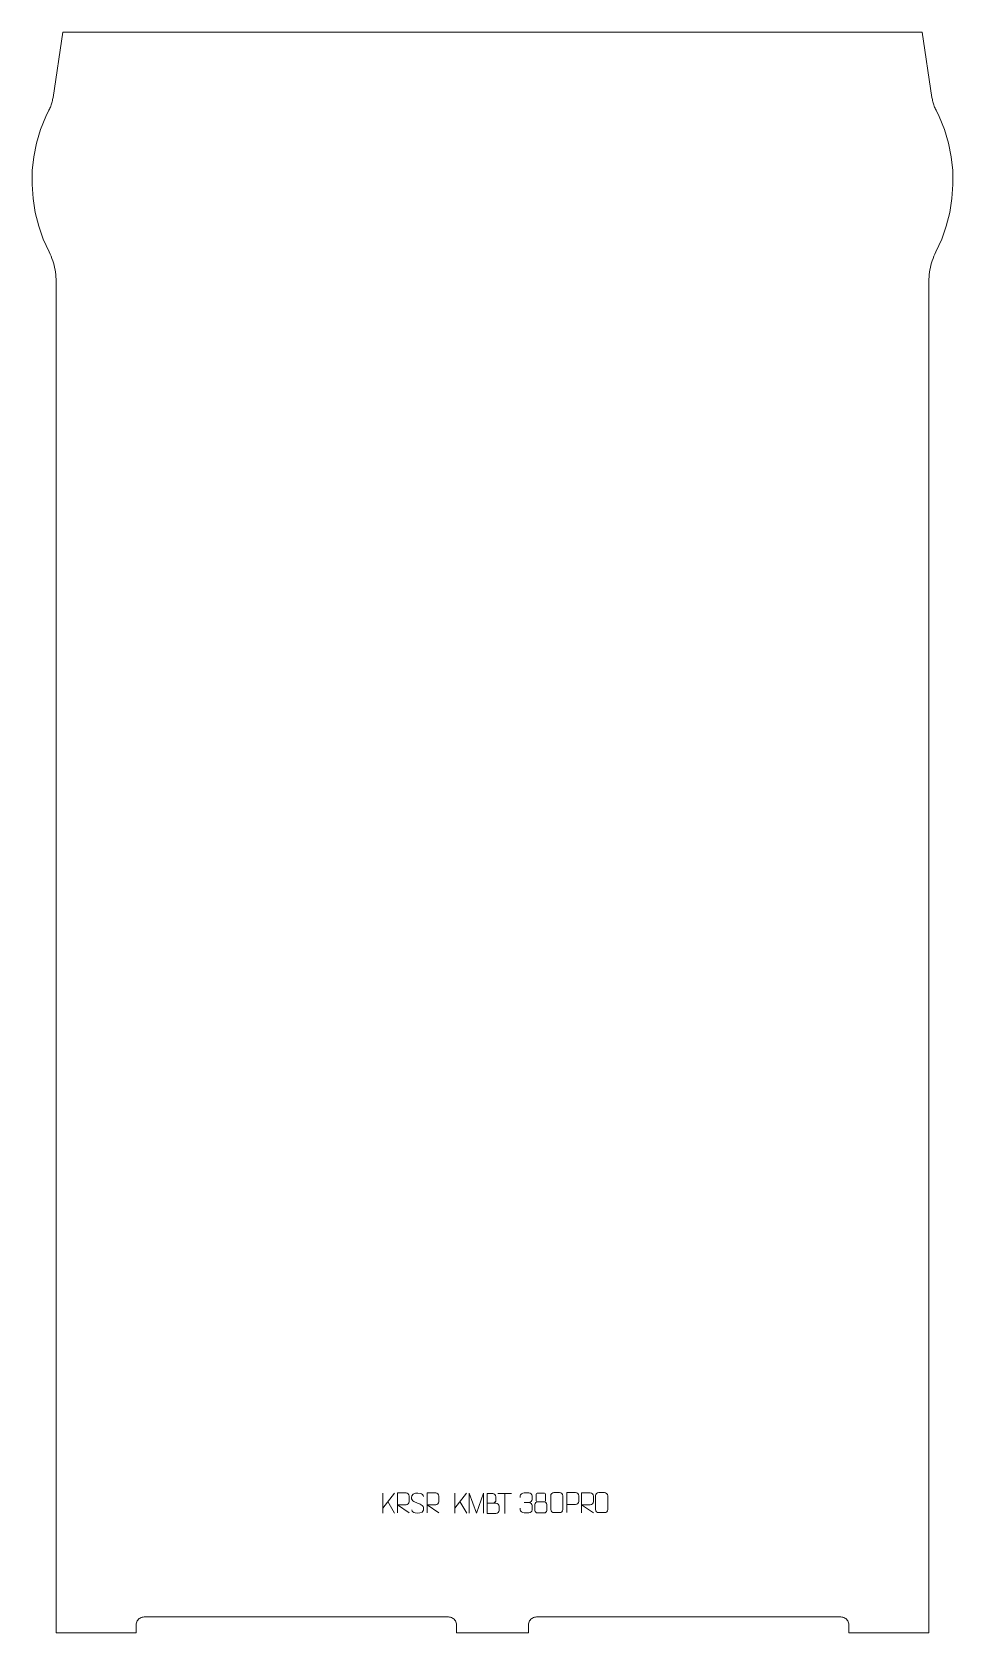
# Model space of a CAD drawing. Header units: millimetres. Extents: x -575 to 575, y -1305 to 695.
import ezdxf

# ---------------------------------------------------------------- set-up
doc = ezdxf.new("R2010")
doc.units = ezdxf.units.MM
doc.header["$MEASUREMENT"] = 0
doc.layers.add('layer 1', color=7, linetype='Continuous')

msp = doc.modelspace()

# ---------------------------------------------------------------- linework, layer by layer
at = {"layer": 'layer 1', "color": 242, "lineweight": 9}
msp.add_open_spline([(550.236, 606.5432), (550.236, 606.5432), (550.6423, 605.2037), (550.6423, 605.2037), (550.6423, 605.2037), (550.6423, 605.2037), (551.0841, 603.8763), (551.0841, 603.8763), (551.0841, 603.8763), (551.0841, 603.8763), (551.5606, 602.5614), (551.5606, 602.5614), (551.5606, 602.5614), (551.5606, 602.5614), (552.0715, 601.2586), (552.0715, 601.2586), (552.0715, 601.2586), (552.0715, 601.2586), (552.6168, 599.9699), (552.6168, 599.9699), (552.6168, 599.9699), (552.6168, 599.9699), (553.1964, 598.6963), (553.1964, 598.6963), (553.1964, 598.6963), (553.1964, 598.6963), (553.8091, 597.4392), (553.8091, 597.4392), (553.8091, 597.4392), (553.8091, 597.4392), (557.8709, 589.3777), (557.8709, 589.3777), (557.8709, 589.3777), (557.8709, 589.3777), (564.3159, 573.1157), (564.3159, 573.1157), (564.3159, 573.1157), (564.3159, 573.1157), (569.2839, 556.3412), (569.2839, 556.3412), (569.2839, 556.3412), (569.2839, 556.3412), (572.733, 539.192), (572.733, 539.192), (572.733, 539.192), (572.733, 539.192), (574.6372, 521.8021), (574.6372, 521.8021), (574.6372, 521.8021), (574.6372, 521.8021), (574.9826, 504.3133), (574.9826, 504.3133), (574.9826, 504.3133), (574.9826, 504.3133), (573.7641, 486.8613), (573.7641, 486.8613), (573.7641, 486.8613), (573.7641, 486.8613), (570.9926, 469.59), (570.9926, 469.59), (570.9926, 469.59), (570.9926, 469.59), (566.6912, 452.6337), (566.6912, 452.6337), (566.6912, 452.6337), (566.6912, 452.6337), (560.8918, 436.1304), (560.8918, 436.1304), (560.8918, 436.1304), (560.8918, 436.1304), (553.6409, 420.2095), (553.6409, 420.2095), (553.6409, 420.2095), (553.6409, 420.2095), (552.3494, 417.5579), (552.3494, 417.5579), (552.3494, 417.5579), (552.3494, 417.5579), (551.1571, 414.859), (551.1571, 414.859), (551.1571, 414.859), (551.1571, 414.859), (550.0654, 412.1179), (550.0654, 412.1179), (550.0654, 412.1179), (550.0654, 412.1179), (549.0768, 409.3379), (549.0768, 409.3379), (549.0768, 409.3379), (549.0768, 409.3379), (548.1916, 406.5235), (548.1916, 406.5235), (548.1916, 406.5235), (548.1916, 406.5235), (547.4134, 403.6774), (547.4134, 403.6774), (547.4134, 403.6774), (547.4134, 403.6774), (546.7401, 400.8053), (546.7401, 400.8053), (546.7401, 400.8053), (546.7401, 400.8053), (546.1742, 397.9101), (546.1742, 397.9101), (546.1742, 397.9101), (546.1742, 397.9101), (545.7172, 394.9949), (545.7172, 394.9949), (545.7172, 394.9949), (545.7172, 394.9949), (545.369, 392.065), (545.369, 392.065), (545.369, 392.065), (545.369, 392.065), (545.1294, 389.1241), (545.1294, 389.1241), (545.1294, 389.1241), (545.1294, 389.1241), (544.9998, 386.1774), (544.9998, 386.1774), (544.9998, 386.1774), (544.9998, 386.1774), (544.9998, -1304.9993), (544.9998, -1304.9993), (544.9998, -1304.9993), (544.9998, -1304.9993), (444.9989, -1304.9993), (444.9989, -1304.9993), (444.9989, -1304.9993), (444.9989, -1304.9993), (444.9989, -1294.9991), (444.9989, -1294.9991), (444.9989, -1294.9991), (444.9989, -1294.9991), (444.9134, -1293.694), (444.9134, -1293.694), (444.9134, -1293.694), (444.9134, -1293.694), (444.659, -1292.4107), (444.659, -1292.4107), (444.659, -1292.4107), (444.659, -1292.4107), (444.2374, -1291.1727), (444.2374, -1291.1727), (444.2374, -1291.1727), (444.2374, -1291.1727), (443.6594, -1289.9998), (443.6594, -1289.9998), (443.6594, -1289.9998), (443.6594, -1289.9998), (442.9335, -1288.9121), (442.9335, -1288.9121), (442.9335, -1288.9121), (442.9335, -1288.9121), (442.0705, -1287.9278), (442.0705, -1287.9278), (442.0705, -1287.9278), (442.0705, -1287.9278), (441.0874, -1287.0656), (441.0874, -1287.0656), (441.0874, -1287.0656), (441.0874, -1287.0656), (439.9996, -1286.3385), (439.9996, -1286.3385), (439.9996, -1286.3385), (439.9996, -1286.3385), (438.8264, -1285.7605), (438.8264, -1285.7605), (438.8264, -1285.7605), (438.8264, -1285.7605), (437.5872, -1285.3405), (437.5872, -1285.3405), (437.5872, -1285.3405), (437.5872, -1285.3405), (436.3055, -1285.0845), (436.3055, -1285.0845), (436.3055, -1285.0845), (436.3055, -1285.0845), (434.9999, -1284.999), (434.9999, -1284.999), (434.9999, -1284.999), (434.9999, -1284.999), (54.9997, -1284.999), (54.9997, -1284.999), (54.9997, -1284.999), (54.9997, -1284.999), (53.6946, -1285.0845), (53.6946, -1285.0845), (53.6946, -1285.0845), (53.6946, -1285.0845), (52.4113, -1285.3405), (52.4113, -1285.3405), (52.4113, -1285.3405), (52.4113, -1285.3405), (51.1733, -1285.7605), (51.1733, -1285.7605), (51.1733, -1285.7605), (51.1733, -1285.7605), (50.0004, -1286.3385), (50.0004, -1286.3385), (50.0004, -1286.3385), (50.0004, -1286.3385), (48.9127, -1287.0656), (48.9127, -1287.0656), (48.9127, -1287.0656), (48.9127, -1287.0656), (47.928, -1287.9278), (47.928, -1287.9278), (47.928, -1287.9278), (47.928, -1287.9278), (47.0662, -1288.9121), (47.0662, -1288.9121), (47.0662, -1288.9121), (47.0662, -1288.9121), (46.3391, -1289.9998), (46.3391, -1289.9998), (46.3391, -1289.9998), (46.3391, -1289.9998), (45.7611, -1291.1727), (45.7611, -1291.1727), (45.7611, -1291.1727), (45.7611, -1291.1727), (45.3411, -1292.4107), (45.3411, -1292.4107), (45.3411, -1292.4107), (45.3411, -1292.4107), (45.0851, -1293.694), (45.0851, -1293.694), (45.0851, -1293.694), (45.0851, -1293.694), (44.9996, -1294.9991), (44.9996, -1294.9991), (44.9996, -1294.9991), (44.9996, -1294.9991), (44.9996, -1304.9993), (44.9996, -1304.9993), (44.9996, -1304.9993), (44.9996, -1304.9993), (-44.9996, -1304.9993), (-44.9996, -1304.9993), (-44.9996, -1304.9993), (-44.9996, -1304.9993), (-44.9996, -1294.9991), (-44.9996, -1294.9991), (-44.9996, -1294.9991), (-44.9996, -1294.9991), (-45.0851, -1293.694), (-45.0851, -1293.694), (-45.0851, -1293.694), (-45.0851, -1293.694), (-45.3411, -1292.4107), (-45.3411, -1292.4107), (-45.3411, -1292.4107), (-45.3411, -1292.4107), (-45.7611, -1291.1727), (-45.7611, -1291.1727), (-45.7611, -1291.1727), (-45.7611, -1291.1727), (-46.3395, -1289.9998), (-46.3395, -1289.9998), (-46.3395, -1289.9998), (-46.3395, -1289.9998), (-47.0666, -1288.9121), (-47.0666, -1288.9121), (-47.0666, -1288.9121), (-47.0666, -1288.9121), (-47.9284, -1287.9278), (-47.9284, -1287.9278), (-47.9284, -1287.9278), (-47.9284, -1287.9278), (-48.9127, -1287.0656), (-48.9127, -1287.0656), (-48.9127, -1287.0656), (-48.9127, -1287.0656), (-50.0005, -1286.3385), (-50.0005, -1286.3385), (-50.0005, -1286.3385), (-50.0005, -1286.3385), (-51.1737, -1285.7605), (-51.1737, -1285.7605), (-51.1737, -1285.7605), (-51.1737, -1285.7605), (-52.4113, -1285.3405), (-52.4113, -1285.3405), (-52.4113, -1285.3405), (-52.4113, -1285.3405), (-53.6946, -1285.0845), (-53.6946, -1285.0845), (-53.6946, -1285.0845), (-53.6946, -1285.0845), (-55.0001, -1284.999), (-55.0001, -1284.999), (-55.0001, -1284.999), (-55.0001, -1284.999), (-435.0003, -1284.999), (-435.0003, -1284.999), (-435.0003, -1284.999), (-435.0003, -1284.999), (-436.3055, -1285.0845), (-436.3055, -1285.0845), (-436.3055, -1285.0845), (-436.3055, -1285.0845), (-437.5876, -1285.3405), (-437.5876, -1285.3405), (-437.5876, -1285.3405), (-437.5876, -1285.3405), (-438.8268, -1285.7605), (-438.8268, -1285.7605), (-438.8268, -1285.7605), (-438.8268, -1285.7605), (-439.9996, -1286.3385), (-439.9996, -1286.3385), (-439.9996, -1286.3385), (-439.9996, -1286.3385), (-441.0874, -1287.0656), (-441.0874, -1287.0656), (-441.0874, -1287.0656), (-441.0874, -1287.0656), (-442.0705, -1287.9278), (-442.0705, -1287.9278), (-442.0705, -1287.9278), (-442.0705, -1287.9278), (-442.9339, -1288.9121), (-442.9339, -1288.9121), (-442.9339, -1288.9121), (-442.9339, -1288.9121), (-443.6594, -1289.9998), (-443.6594, -1289.9998), (-443.6594, -1289.9998), (-443.6594, -1289.9998), (-444.239, -1291.1727), (-444.239, -1291.1727), (-444.239, -1291.1727), (-444.239, -1291.1727), (-444.659, -1292.4107), (-444.659, -1292.4107), (-444.659, -1292.4107), (-444.659, -1292.4107), (-444.9138, -1293.694), (-444.9138, -1293.694), (-444.9138, -1293.694), (-444.9138, -1293.694), (-444.9993, -1294.9991), (-444.9993, -1294.9991), (-444.9993, -1294.9991), (-444.9993, -1294.9991), (-444.9993, -1304.9993), (-444.9993, -1304.9993), (-444.9993, -1304.9993), (-444.9993, -1304.9993), (-545.0002, -1304.9993), (-545.0002, -1304.9993), (-545.0002, -1304.9993), (-545.0002, -1304.9993), (-545.0002, 386.1774), (-545.0002, 386.1774), (-545.0002, 386.1774), (-545.0002, 386.1774), (-545.1294, 389.1241), (-545.1294, 389.1241), (-545.1294, 389.1241), (-545.1294, 389.1241), (-545.369, 392.065), (-545.369, 392.065), (-545.369, 392.065), (-545.369, 392.065), (-545.7176, 394.9949), (-545.7176, 394.9949), (-545.7176, 394.9949), (-545.7176, 394.9949), (-546.1746, 397.9101), (-546.1746, 397.9101), (-546.1746, 397.9101), (-546.1746, 397.9101), (-546.7405, 400.8053), (-546.7405, 400.8053), (-546.7405, 400.8053), (-546.7405, 400.8053), (-547.4122, 403.6774), (-547.4122, 403.6774), (-547.4122, 403.6774), (-547.4122, 403.6774), (-548.1916, 406.5235), (-548.1916, 406.5235), (-548.1916, 406.5235), (-548.1916, 406.5235), (-549.0768, 409.3379), (-549.0768, 409.3379), (-549.0768, 409.3379), (-549.0768, 409.3379), (-550.0654, 412.1179), (-550.0654, 412.1179), (-550.0654, 412.1179), (-550.0654, 412.1179), (-551.1559, 414.859), (-551.1559, 414.859), (-551.1559, 414.859), (-551.1559, 414.859), (-552.3498, 417.5579), (-552.3498, 417.5579), (-552.3498, 417.5579), (-552.3498, 417.5579), (-553.6413, 420.2095), (-553.6413, 420.2095), (-553.6413, 420.2095), (-553.6413, 420.2095), (-560.8918, 436.1304), (-560.8918, 436.1304), (-560.8918, 436.1304), (-560.8918, 436.1304), (-566.69, 452.6337), (-566.69, 452.6337), (-566.69, 452.6337), (-566.69, 452.6337), (-570.9926, 469.59), (-570.9926, 469.59), (-570.9926, 469.59), (-570.9926, 469.59), (-573.7641, 486.8613), (-573.7641, 486.8613), (-573.7641, 486.8613), (-573.7641, 486.8613), (-574.9826, 504.3133), (-574.9826, 504.3133), (-574.9826, 504.3133), (-574.9826, 504.3133), (-574.6372, 521.8021), (-574.6372, 521.8021), (-574.6372, 521.8021), (-574.6372, 521.8021), (-572.733, 539.192), (-572.733, 539.192), (-572.733, 539.192), (-572.733, 539.192), (-569.2839, 556.3412), (-569.2839, 556.3412), (-569.2839, 556.3412), (-569.2839, 556.3412), (-564.3163, 573.1157), (-564.3163, 573.1157), (-564.3163, 573.1157), (-564.3163, 573.1157), (-557.8709, 589.3777), (-557.8709, 589.3777), (-557.8709, 589.3777), (-557.8709, 589.3777), (-553.8091, 597.4392), (-553.8091, 597.4392), (-553.8091, 597.4392), (-553.8091, 597.4392), (-553.1964, 598.6963), (-553.1964, 598.6963), (-553.1964, 598.6963), (-553.1964, 598.6963), (-552.6168, 599.9699), (-552.6168, 599.9699), (-552.6168, 599.9699), (-552.6168, 599.9699), (-552.0716, 601.2586), (-552.0716, 601.2586), (-552.0716, 601.2586), (-552.0716, 601.2586), (-551.5607, 602.5614), (-551.5607, 602.5614), (-551.5607, 602.5614), (-551.5607, 602.5614), (-551.0829, 603.8763), (-551.0829, 603.8763), (-551.0829, 603.8763), (-551.0829, 603.8763), (-550.6423, 605.2037), (-550.6423, 605.2037), (-550.6423, 605.2037), (-550.6423, 605.2037), (-550.2364, 606.5432), (-550.2364, 606.5432), (-550.2364, 606.5432), (-550.2364, 606.5432), (-549.866, 607.8925), (-549.866, 607.8925), (-549.866, 607.8925), (-549.866, 607.8925), (-549.5315, 609.2503), (-549.5315, 609.2503), (-549.5315, 609.2503), (-549.5315, 609.2503), (-549.2326, 610.6175), (-549.2326, 610.6175), (-549.2326, 610.6175), (-549.2326, 610.6175), (-548.7439, 613.3726), (-548.7439, 613.3726), (-548.7439, 613.3726), (-548.7439, 613.3726), (-536.4992, 694.9992), (-536.4992, 694.9992), (-536.4992, 694.9992), (-536.4992, 694.9992), (536.4992, 694.9992), (536.4992, 694.9992), (536.4992, 694.9992), (536.4992, 694.9992), (548.7435, 613.3726), (548.7435, 613.3726), (548.7435, 613.3726), (548.7435, 613.3726), (549.2325, 610.6175), (549.2325, 610.6175), (549.2325, 610.6175), (549.2325, 610.6175), (549.5311, 609.2503), (549.5311, 609.2503), (549.5311, 609.2503), (549.5311, 609.2503), (549.8656, 607.8925), (549.8656, 607.8925), (549.8656, 607.8925), (549.8656, 607.8925), (550.236, 606.5432), (550.236, 606.5432)], degree=3, knots=[0, 0, 0, 0, 0.007633588, 0.007633588, 0.007633588, 0.007633588, 0.015267176, 0.015267176, 0.015267176, 0.015267176, 0.022900763, 0.022900763, 0.022900763, 0.022900763, 0.030534351, 0.030534351, 0.030534351, 0.030534351, 0.038167939, 0.038167939, 0.038167939, 0.038167939, 0.045801527, 0.045801527, 0.045801527, 0.045801527, 0.053435115, 0.053435115, 0.053435115, 0.053435115, 0.061068702, 0.061068702, 0.061068702, 0.061068702, 0.06870229, 0.06870229, 0.06870229, 0.06870229, 0.076335878, 0.076335878, 0.076335878, 0.076335878, 0.083969466, 0.083969466, 0.083969466, 0.083969466, 0.091603053, 0.091603053, 0.091603053, 0.091603053, 0.099236641, 0.099236641, 0.099236641, 0.099236641, 0.106870229, 0.106870229, 0.106870229, 0.106870229, 0.114503817, 0.114503817, 0.114503817, 0.114503817, 0.122137405, 0.122137405, 0.122137405, 0.122137405, 0.129770992, 0.129770992, 0.129770992, 0.129770992, 0.13740458, 0.13740458, 0.13740458, 0.13740458, 0.145038168, 0.145038168, 0.145038168, 0.145038168, 0.152671756, 0.152671756, 0.152671756, 0.152671756, 0.160305344, 0.160305344, 0.160305344, 0.160305344, 0.167938931, 0.167938931, 0.167938931, 0.167938931, 0.175572519, 0.175572519, 0.175572519, 0.175572519, 0.183206107, 0.183206107, 0.183206107, 0.183206107, 0.190839695, 0.190839695, 0.190839695, 0.190839695, 0.198473282, 0.198473282, 0.198473282, 0.198473282, 0.20610687, 0.20610687, 0.20610687, 0.20610687, 0.213740458, 0.213740458, 0.213740458, 0.213740458, 0.221374046, 0.221374046, 0.221374046, 0.221374046, 0.229007634, 0.229007634, 0.229007634, 0.229007634, 0.236641221, 0.236641221, 0.236641221, 0.236641221, 0.244274809, 0.244274809, 0.244274809, 0.244274809, 0.251908397, 0.251908397, 0.251908397, 0.251908397, 0.259541985, 0.259541985, 0.259541985, 0.259541985, 0.267175573, 0.267175573, 0.267175573, 0.267175573, 0.27480916, 0.27480916, 0.27480916, 0.27480916, 0.282442748, 0.282442748, 0.282442748, 0.282442748, 0.290076336, 0.290076336, 0.290076336, 0.290076336, 0.297709924, 0.297709924, 0.297709924, 0.297709924, 0.305343511, 0.305343511, 0.305343511, 0.305343511, 0.312977099, 0.312977099, 0.312977099, 0.312977099, 0.320610687, 0.320610687, 0.320610687, 0.320610687, 0.328244275, 0.328244275, 0.328244275, 0.328244275, 0.335877863, 0.335877863, 0.335877863, 0.335877863, 0.34351145, 0.34351145, 0.34351145, 0.34351145, 0.351145038, 0.351145038, 0.351145038, 0.351145038, 0.358778626, 0.358778626, 0.358778626, 0.358778626, 0.366412214, 0.366412214, 0.366412214, 0.366412214, 0.374045802, 0.374045802, 0.374045802, 0.374045802, 0.381679389, 0.381679389, 0.381679389, 0.381679389, 0.389312977, 0.389312977, 0.389312977, 0.389312977, 0.396946565, 0.396946565, 0.396946565, 0.396946565, 0.404580153, 0.404580153, 0.404580153, 0.404580153, 0.41221374, 0.41221374, 0.41221374, 0.41221374, 0.419847328, 0.419847328, 0.419847328, 0.419847328, 0.427480916, 0.427480916, 0.427480916, 0.427480916, 0.435114504, 0.435114504, 0.435114504, 0.435114504, 0.442748092, 0.442748092, 0.442748092, 0.442748092, 0.450381679, 0.450381679, 0.450381679, 0.450381679, 0.458015267, 0.458015267, 0.458015267, 0.458015267, 0.465648855, 0.465648855, 0.465648855, 0.465648855, 0.473282443, 0.473282443, 0.473282443, 0.473282443, 0.480916031, 0.480916031, 0.480916031, 0.480916031, 0.488549618, 0.488549618, 0.488549618, 0.488549618, 0.496183206, 0.496183206, 0.496183206, 0.496183206, 0.503816794, 0.503816794, 0.503816794, 0.503816794, 0.511450382, 0.511450382, 0.511450382, 0.511450382, 0.519083969, 0.519083969, 0.519083969, 0.519083969, 0.526717557, 0.526717557, 0.526717557, 0.526717557, 0.534351145, 0.534351145, 0.534351145, 0.534351145, 0.541984733, 0.541984733, 0.541984733, 0.541984733, 0.549618321, 0.549618321, 0.549618321, 0.549618321, 0.557251908, 0.557251908, 0.557251908, 0.557251908, 0.564885496, 0.564885496, 0.564885496, 0.564885496, 0.572519084, 0.572519084, 0.572519084, 0.572519084, 0.580152672, 0.580152672, 0.580152672, 0.580152672, 0.58778626, 0.58778626, 0.58778626, 0.58778626, 0.595419847, 0.595419847, 0.595419847, 0.595419847, 0.603053435, 0.603053435, 0.603053435, 0.603053435, 0.610687023, 0.610687023, 0.610687023, 0.610687023, 0.618320611, 0.618320611, 0.618320611, 0.618320611, 0.625954198, 0.625954198, 0.625954198, 0.625954198, 0.633587786, 0.633587786, 0.633587786, 0.633587786, 0.641221374, 0.641221374, 0.641221374, 0.641221374, 0.648854962, 0.648854962, 0.648854962, 0.648854962, 0.65648855, 0.65648855, 0.65648855, 0.65648855, 0.664122137, 0.664122137, 0.664122137, 0.664122137, 0.671755725, 0.671755725, 0.671755725, 0.671755725, 0.679389313, 0.679389313, 0.679389313, 0.679389313, 0.687022901, 0.687022901, 0.687022901, 0.687022901, 0.694656489, 0.694656489, 0.694656489, 0.694656489, 0.702290076, 0.702290076, 0.702290076, 0.702290076, 0.709923664, 0.709923664, 0.709923664, 0.709923664, 0.717557252, 0.717557252, 0.717557252, 0.717557252, 0.72519084, 0.72519084, 0.72519084, 0.72519084, 0.732824427, 0.732824427, 0.732824427, 0.732824427, 0.740458015, 0.740458015, 0.740458015, 0.740458015, 0.748091603, 0.748091603, 0.748091603, 0.748091603, 0.755725191, 0.755725191, 0.755725191, 0.755725191, 0.763358779, 0.763358779, 0.763358779, 0.763358779, 0.770992366, 0.770992366, 0.770992366, 0.770992366, 0.778625954, 0.778625954, 0.778625954, 0.778625954, 0.786259542, 0.786259542, 0.786259542, 0.786259542, 0.79389313, 0.79389313, 0.79389313, 0.79389313, 0.801526718, 0.801526718, 0.801526718, 0.801526718, 0.809160305, 0.809160305, 0.809160305, 0.809160305, 0.816793893, 0.816793893, 0.816793893, 0.816793893, 0.824427481, 0.824427481, 0.824427481, 0.824427481, 0.832061069, 0.832061069, 0.832061069, 0.832061069, 0.839694656, 0.839694656, 0.839694656, 0.839694656, 0.847328244, 0.847328244, 0.847328244, 0.847328244, 0.854961832, 0.854961832, 0.854961832, 0.854961832, 0.86259542, 0.86259542, 0.86259542, 0.86259542, 0.870229008, 0.870229008, 0.870229008, 0.870229008, 0.877862595, 0.877862595, 0.877862595, 0.877862595, 0.885496183, 0.885496183, 0.885496183, 0.885496183, 0.893129771, 0.893129771, 0.893129771, 0.893129771, 0.900763359, 0.900763359, 0.900763359, 0.900763359, 0.908396947, 0.908396947, 0.908396947, 0.908396947, 0.916030534, 0.916030534, 0.916030534, 0.916030534, 0.923664122, 0.923664122, 0.923664122, 0.923664122, 0.93129771, 0.93129771, 0.93129771, 0.93129771, 0.938931298, 0.938931298, 0.938931298, 0.938931298, 0.946564885, 0.946564885, 0.946564885, 0.946564885, 0.954198473, 0.954198473, 0.954198473, 0.954198473, 0.961832061, 0.961832061, 0.961832061, 0.961832061, 0.969465649, 0.969465649, 0.969465649, 0.969465649, 0.977099237, 0.977099237, 0.977099237, 0.977099237, 0.984732824, 0.984732824, 0.984732824, 0.984732824, 1, 1, 1, 1], dxfattribs=at)
at = {"layer": 'layer 1', "color": 250, "lineweight": 9}
for points in [[(-136.9176, -1130.3697), (-136.9176, -1130.3697), (-136.9176, -1155.3233), (-136.9176, -1155.3233)], [(-122.5547, -1130.3697), (-122.5547, -1130.3697), (-136.9176, -1149.0094), (-136.9176, -1149.0094)], [(-46.9176, -1130.3697), (-46.9176, -1130.3697), (-46.9176, -1155.3233), (-46.9176, -1155.3233)], [(-32.5547, -1130.3697), (-32.5547, -1130.3697), (-46.9176, -1149.0094), (-46.9176, -1149.0094)], [(6.8627, -1130.8812), (6.8627, -1130.8812), (23.8499, -1130.8812), (23.8499, -1130.8812)], [(15.3565, -1155.8112), (15.3565, -1155.8112), (15.3565, -1130.8577), (15.3565, -1130.8577)], [(-122.2297, -1155.2275), (-122.2297, -1155.2275), (-130.6923, -1140.9139), (-130.6923, -1140.9139)], [(-32.2297, -1155.2275), (-32.2297, -1155.2275), (-40.6923, -1140.9139), (-40.6923, -1140.9139)], [(39.3813, -1141.9352), (39.3813, -1141.9352), (45.5777, -1141.9352), (45.5777, -1141.9352)]]:
    msp.add_open_spline(points, degree=3, dxfattribs=at)
for points, knots in [([(-118.7241, -1155.0444), (-118.7241, -1155.0444), (-118.7241, -1130.0909), (-118.7241, -1130.0909), (-118.7241, -1130.0909), (-115.1293, -1130.0909), (-111.5338, -1130.0909), (-107.9386, -1130.0909), (-107.9386, -1130.0909), (-105.6133, -1130.1286), (-104.056, -1131.6186), (-104.0601, -1133.985), (-104.0601, -1133.985), (-104.0605, -1136.0205), (-104.0605, -1139.0799), (-104.0601, -1141.1159), (-104.0601, -1141.1159), (-104.0666, -1142.9914), (-105.8789, -1144.9332), (-107.8884, -1144.9523), (-107.8884, -1144.9523), (-107.8884, -1144.9523), (-118.7241, -1144.9523), (-118.7241, -1144.9523), (-118.7241, -1144.9523), (-118.7241, -1144.9523), (-104.0694, -1155.0444), (-104.0694, -1155.0444)], [0, 0, 0, 0, 0.125, 0.125, 0.125, 0.125, 0.25, 0.25, 0.25, 0.25, 0.375, 0.375, 0.375, 0.375, 0.5, 0.5, 0.5, 0.5, 0.625, 0.625, 0.625, 0.625, 0.75, 0.75, 0.75, 0.75, 1, 1, 1, 1]), ([(-93.5498, -1142.6618), (-97.7942, -1141.1914), (-102.6978, -1139.3956), (-100.6946, -1133.8753), (-100.6946, -1133.8753), (-99.1924, -1129.7354), (-93.9836, -1130.1239), (-90.3833, -1130.725), (-90.3833, -1130.725), (-87.5253, -1131.2022), (-86.6614, -1132.4154), (-86.3511, -1134.4995)], [0, 0, 0, 0, 0.25, 0.25, 0.25, 0.25, 0.5, 0.5, 0.5, 0.5, 1, 1, 1, 1]), ([(-81.7241, -1155.0444), (-81.7241, -1155.0444), (-81.7241, -1130.0909), (-81.7241, -1130.0909), (-81.7241, -1130.0909), (-78.1293, -1130.0909), (-74.5338, -1130.0909), (-70.9386, -1130.0909), (-70.9386, -1130.0909), (-68.6133, -1130.1286), (-67.056, -1131.6186), (-67.0601, -1133.985), (-67.0601, -1133.985), (-67.0605, -1136.0205), (-67.0605, -1139.0799), (-67.0601, -1141.1159), (-67.0601, -1141.1159), (-67.0666, -1142.9914), (-68.8789, -1144.9332), (-70.8884, -1144.9523), (-70.8884, -1144.9523), (-70.8884, -1144.9523), (-81.7241, -1144.9523), (-81.7241, -1144.9523), (-81.7241, -1144.9523), (-81.7241, -1144.9523), (-67.0694, -1155.0444), (-67.0694, -1155.0444)], [0, 0, 0, 0, 0.125, 0.125, 0.125, 0.125, 0.25, 0.25, 0.25, 0.25, 0.375, 0.375, 0.375, 0.375, 0.5, 0.5, 0.5, 0.5, 0.625, 0.625, 0.625, 0.625, 0.75, 0.75, 0.75, 0.75, 1, 1, 1, 1]), ([(-29.0192, -1155.433), (-29.0192, -1155.433), (-29.0192, -1130.4751), (-29.0192, -1130.4751), (-29.0192, -1130.4751), (-29.0192, -1130.4751), (-20.0941, -1155.433), (-20.0941, -1155.433), (-20.0941, -1155.433), (-20.0941, -1155.433), (-11.3342, -1130.4756), (-11.3342, -1130.4756), (-11.3342, -1130.4756), (-11.3342, -1130.4756), (-11.3342, -1155.433), (-11.3342, -1155.433)], [0, 0, 0, 0, 0.2, 0.2, 0.2, 0.2, 0.4, 0.4, 0.4, 0.4, 0.6, 0.6, 0.6, 0.6, 1, 1, 1, 1]), ([(-6.6437, -1142.8465), (-3.0051, -1142.8461), (0.582, -1142.8461), (4.2214, -1142.8465), (4.2214, -1142.8465), (6.1968, -1142.8638), (8.1204, -1144.5999), (8.1204, -1146.6495), (8.1204, -1146.6495), (8.12, -1147.7781), (8.12, -1150.8275), (8.1204, -1151.9564), (8.1204, -1151.9564), (8.138, -1153.8143), (6.5959, -1155.8282), (4.2744, -1155.8113), (4.2744, -1155.8113), (0.6346, -1155.8109), (-3.0048, -1155.8109), (-6.6437, -1155.8113), (-6.6437, -1155.8113), (-6.6437, -1147.493), (-6.6437, -1139.1752), (-6.6437, -1130.8577), (-6.6437, -1130.8577), (-4.27, -1130.8577), (-1.8959, -1130.8577), (0.4783, -1130.8577), (0.4783, -1130.8577), (2.1591, -1130.8401), (4.2559, -1132.7506), (4.2736, -1134.713), (4.2736, -1134.713), (4.2732, -1136.7791), (4.2732, -1136.9251), (4.2736, -1138.9916), (4.2736, -1138.9916), (4.2909, -1141.0577), (2.4364, -1142.8638), (0.4264, -1142.8465)], [0, 0, 0, 0, 0.090909091, 0.090909091, 0.090909091, 0.090909091, 0.181818182, 0.181818182, 0.181818182, 0.181818182, 0.272727273, 0.272727273, 0.272727273, 0.272727273, 0.363636364, 0.363636364, 0.363636364, 0.363636364, 0.454545455, 0.454545455, 0.454545455, 0.454545455, 0.545454545, 0.545454545, 0.545454545, 0.545454545, 0.636363636, 0.636363636, 0.636363636, 0.636363636, 0.727272727, 0.727272727, 0.727272727, 0.727272727, 0.818181818, 0.818181818, 0.818181818, 0.818181818, 1, 1, 1, 1]), ([(34.6716, -1135.69), (34.6716, -1135.69), (34.6716, -1133.8328), (34.6716, -1133.8328), (34.6716, -1133.8328), (34.6573, -1132.0909), (37.3218, -1129.9728), (39.3809, -1129.9955), (39.3809, -1129.9955), (41.445, -1129.9955), (43.509, -1129.9955), (45.5727, -1129.9955), (45.5727, -1129.9955), (47.7672, -1129.9867), (49.3655, -1131.8335), (49.4099, -1133.7456), (49.4099, -1133.7456), (49.4095, -1135.1807), (49.4095, -1136.6158), (49.4099, -1138.0513), (49.4099, -1138.0513), (49.3613, -1139.7048), (47.7587, -1141.9348), (45.5604, -1141.9248), (45.5604, -1141.9248), (47.7641, -1141.936), (49.3721, -1143.7392), (49.4261, -1145.7987), (49.4261, -1145.7987), (49.4257, -1147.5834), (49.4257, -1149.3681), (49.4261, -1151.1532), (49.4261, -1151.1532), (49.4362, -1153.2146), (47.3813, -1154.9777), (45.5604, -1154.9696), (45.5604, -1154.9696), (43.4951, -1154.9693), (41.4299, -1154.9693), (39.3643, -1154.9696), (39.3643, -1154.9696), (37.1957, -1154.9581), (34.6647, -1152.5579), (34.6461, -1151.0961), (34.6461, -1151.0961), (34.6461, -1151.0961), (34.6461, -1149.1875), (34.6461, -1149.1875)], [0, 0, 0, 0, 0.076923077, 0.076923077, 0.076923077, 0.076923077, 0.153846154, 0.153846154, 0.153846154, 0.153846154, 0.230769231, 0.230769231, 0.230769231, 0.230769231, 0.307692308, 0.307692308, 0.307692308, 0.307692308, 0.384615385, 0.384615385, 0.384615385, 0.384615385, 0.461538462, 0.461538462, 0.461538462, 0.461538462, 0.538461538, 0.538461538, 0.538461538, 0.538461538, 0.615384615, 0.615384615, 0.615384615, 0.615384615, 0.692307692, 0.692307692, 0.692307692, 0.692307692, 0.769230769, 0.769230769, 0.769230769, 0.769230769, 0.846153846, 0.846153846, 0.846153846, 0.846153846, 1, 1, 1, 1]), ([(54.3959, -1131.6174), (54.3959, -1133.8304), (54.3959, -1137.5127), (54.3959, -1139.726), (54.3959, -1139.726), (54.4109, -1140.2334), (55.2183, -1141.1648), (55.9184, -1141.1636), (55.9184, -1141.1636), (58.8883, -1141.1634), (61.8585, -1141.2483), (64.8289, -1141.2486), (64.8289, -1141.2486), (65.626, -1141.2444), (66.3467, -1140.4541), (66.3441, -1139.7334), (66.3441, -1139.7334), (66.3438, -1137.5174), (66.3438, -1133.8327), (66.3441, -1131.6174), (66.3441, -1131.6174), (66.3256, -1130.9066), (65.7142, -1130.1462), (64.8803, -1130.1536), (64.8803, -1130.1536), (61.8632, -1130.1539), (58.8463, -1130.1539), (55.8297, -1130.1536), (55.8297, -1130.1536), (55.2033, -1130.146), (54.3792, -1130.857), (54.3959, -1131.6174)], [0, 0, 0, 0, 0.111111111, 0.111111111, 0.111111111, 0.111111111, 0.222222222, 0.222222222, 0.222222222, 0.222222222, 0.333333333, 0.333333333, 0.333333333, 0.333333333, 0.444444444, 0.444444444, 0.444444444, 0.444444444, 0.555555556, 0.555555556, 0.555555556, 0.555555556, 0.666666667, 0.666666667, 0.666666667, 0.666666667, 0.777777778, 0.777777778, 0.777777778, 0.777777778, 1, 1, 1, 1]), ([(76.7037, -1129.5983), (79.0698, -1129.5983), (81.4363, -1129.5983), (83.8028, -1129.5983), (83.8028, -1129.5983), (85.7833, -1129.5627), (87.8093, -1131.057), (87.8364, -1133.4991), (87.8364, -1133.4991), (87.836, -1139.2565), (87.836, -1145.0143), (87.8364, -1150.7725), (87.8364, -1150.7725), (87.6943, -1153.1001), (85.9879, -1154.5824), (83.8028, -1154.5932), (83.8028, -1154.5932), (81.4304, -1154.5928), (79.058, -1154.5928), (76.686, -1154.5932), (76.686, -1154.5932), (74.7275, -1154.6988), (72.7211, -1152.8109), (72.7325, -1150.7899), (72.7325, -1150.7899), (72.7329, -1145.0093), (72.7329, -1139.229), (72.7325, -1133.4492), (72.7325, -1133.4492), (72.7368, -1131.3072), (74.5139, -1129.5847), (76.7037, -1129.5983)], [0, 0, 0, 0, 0.111111111, 0.111111111, 0.111111111, 0.111111111, 0.222222222, 0.222222222, 0.222222222, 0.222222222, 0.333333333, 0.333333333, 0.333333333, 0.333333333, 0.444444444, 0.444444444, 0.444444444, 0.444444444, 0.555555556, 0.555555556, 0.555555556, 0.555555556, 0.666666667, 0.666666667, 0.666666667, 0.666666667, 0.777777778, 0.777777778, 0.777777778, 0.777777778, 1, 1, 1, 1]), ([(92.9523, -1154.5744), (92.9523, -1154.5744), (92.9523, -1129.6208), (92.9523, -1129.6208), (92.9523, -1129.6208), (96.5473, -1129.6208), (100.1426, -1129.6208), (103.738, -1129.6208), (103.738, -1129.6208), (106.0632, -1129.6587), (107.6206, -1131.1488), (107.6164, -1133.5149), (107.6164, -1133.5149), (107.616, -1135.5506), (107.616, -1138.6099), (107.6164, -1140.6459), (107.6164, -1140.6459), (107.6099, -1142.5213), (105.7977, -1144.4632), (103.7881, -1144.4823), (103.7881, -1144.4823), (103.7881, -1144.4823), (92.9523, -1144.4823), (92.9523, -1144.4823)], [0, 0, 0, 0, 0.142857143, 0.142857143, 0.142857143, 0.142857143, 0.285714286, 0.285714286, 0.285714286, 0.285714286, 0.428571429, 0.428571429, 0.428571429, 0.428571429, 0.571428571, 0.571428571, 0.571428571, 0.571428571, 0.714285714, 0.714285714, 0.714285714, 0.714285714, 1, 1, 1, 1]), ([(111.2759, -1155.0444), (111.2759, -1155.0444), (111.2759, -1130.0909), (111.2759, -1130.0909), (111.2759, -1130.0909), (114.8707, -1130.0909), (118.4662, -1130.0909), (122.0614, -1130.0909), (122.0614, -1130.0909), (124.3867, -1130.1286), (125.944, -1131.6186), (125.9399, -1133.985), (125.9399, -1133.985), (125.9395, -1136.0205), (125.9395, -1139.0799), (125.9399, -1141.1159), (125.9399, -1141.1159), (125.9334, -1142.9914), (124.1211, -1144.9332), (122.1116, -1144.9523), (122.1116, -1144.9523), (122.1116, -1144.9523), (111.2759, -1144.9523), (111.2759, -1144.9523), (111.2759, -1144.9523), (111.2759, -1144.9523), (125.9306, -1155.0444), (125.9306, -1155.0444)], [0, 0, 0, 0, 0.125, 0.125, 0.125, 0.125, 0.25, 0.25, 0.25, 0.25, 0.375, 0.375, 0.375, 0.375, 0.5, 0.5, 0.5, 0.5, 0.625, 0.625, 0.625, 0.625, 0.75, 0.75, 0.75, 0.75, 1, 1, 1, 1]), ([(132.7037, -1129.5983), (135.0698, -1129.5983), (137.4363, -1129.5983), (139.8028, -1129.5983), (139.8028, -1129.5983), (141.7833, -1129.5627), (143.8093, -1131.057), (143.8364, -1133.4991), (143.8364, -1133.4991), (143.836, -1139.2565), (143.836, -1145.0143), (143.8364, -1150.7725), (143.8364, -1150.7725), (143.6943, -1153.1001), (141.9879, -1154.5824), (139.8028, -1154.5932), (139.8028, -1154.5932), (137.4304, -1154.5928), (135.058, -1154.5928), (132.686, -1154.5932), (132.686, -1154.5932), (130.7275, -1154.6988), (128.7211, -1152.8109), (128.7325, -1150.7899), (128.7325, -1150.7899), (128.7329, -1145.0093), (128.7329, -1139.229), (128.7325, -1133.4492), (128.7325, -1133.4492), (128.7368, -1131.3072), (130.5139, -1129.5847), (132.7037, -1129.5983)], [0, 0, 0, 0, 0.111111111, 0.111111111, 0.111111111, 0.111111111, 0.222222222, 0.222222222, 0.222222222, 0.222222222, 0.333333333, 0.333333333, 0.333333333, 0.333333333, 0.444444444, 0.444444444, 0.444444444, 0.444444444, 0.555555556, 0.555555556, 0.555555556, 0.555555556, 0.666666667, 0.666666667, 0.666666667, 0.666666667, 0.777777778, 0.777777778, 0.777777778, 0.777777778, 1, 1, 1, 1]), ([(-93.5498, -1142.6619), (-89.5349, -1144.3086), (-84.51, -1146.1969), (-86.3424, -1151.5572), (-86.3424, -1151.5572), (-87.8008, -1155.8236), (-92.7071, -1155.5669), (-96.4298, -1155.0122), (-96.4298, -1155.0122), (-99.1773, -1154.6024), (-100.397, -1153.3889), (-100.7747, -1151.2767)], [0, 0, 0, 0, 0.25, 0.25, 0.25, 0.25, 0.5, 0.5, 0.5, 0.5, 1, 1, 1, 1]), ([(52.9371, -1144.1356), (52.9371, -1147.3064), (52.9371, -1149.0085), (52.9371, -1152.1799), (52.9371, -1152.1799), (52.9286, -1153.4018), (54.6265, -1155.0945), (55.8791, -1155.103), (55.8791, -1155.103), (58.8622, -1155.1027), (61.8455, -1155.1027), (64.8289, -1155.103), (64.8289, -1155.103), (66.1522, -1155.0913), (67.7726, -1153.4697), (67.7615, -1152.1705), (67.7615, -1152.1705), (67.7612, -1149.0023), (67.7612, -1147.3035), (67.7615, -1144.1356), (67.7615, -1144.1356), (67.6918, -1142.7552), (66.114, -1141.1766), (64.8086, -1141.1827), (64.8086, -1141.1827), (61.832, -1141.183), (58.8554, -1141.183), (55.8791, -1141.1827), (55.8791, -1141.1827), (54.7996, -1141.1763), (52.9533, -1142.7552), (52.9371, -1144.1356)], [0, 0, 0, 0, 0.111111111, 0.111111111, 0.111111111, 0.111111111, 0.222222222, 0.222222222, 0.222222222, 0.222222222, 0.333333333, 0.333333333, 0.333333333, 0.333333333, 0.444444444, 0.444444444, 0.444444444, 0.444444444, 0.555555556, 0.555555556, 0.555555556, 0.555555556, 0.666666667, 0.666666667, 0.666666667, 0.666666667, 0.777777778, 0.777777778, 0.777777778, 0.777777778, 1, 1, 1, 1])]:
    msp.add_open_spline(points, degree=3, knots=knots, dxfattribs=at)

doc.saveas('drawing.dxf')
